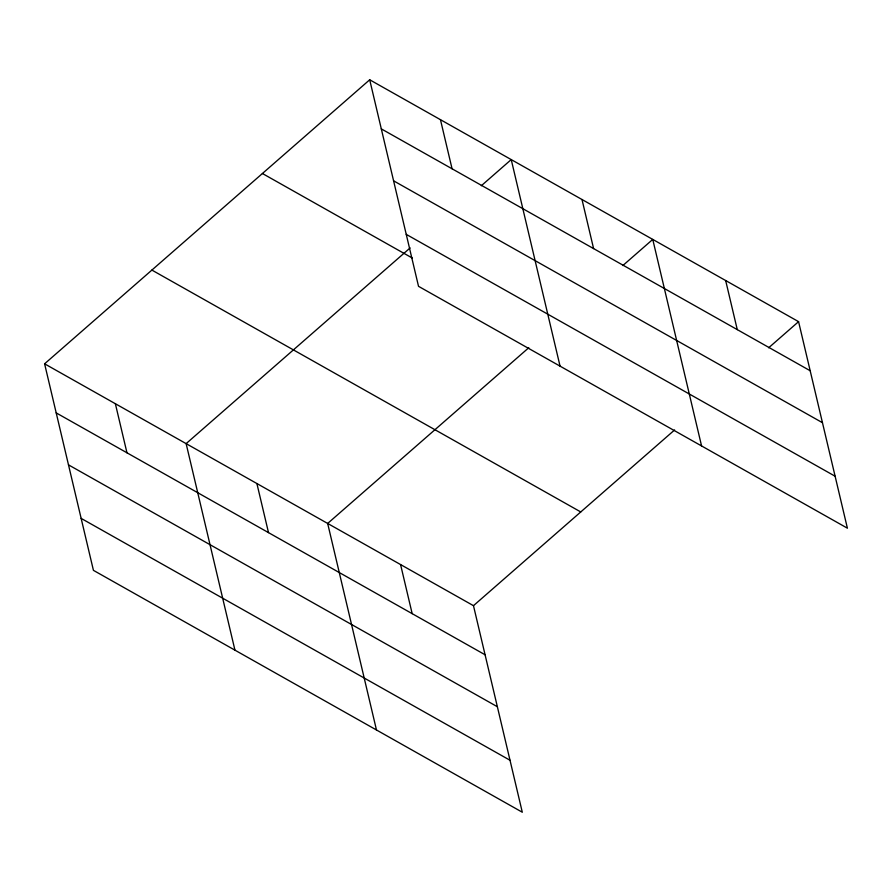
<?xml version="1.0" encoding="UTF-8"?>
<svg xmlns="http://www.w3.org/2000/svg" width="892" height="892" viewBox="0 0 892 892"><rect width="100%" height="100%" fill="white"/><g stroke="black" fill="none" stroke-linecap="round" stroke-linejoin="round"><path stroke-width="1.34" d="M44.6 363.813L473.474 605.679L522.299 812.222L93.426 570.345L44.6 363.813L369.701 79.778L798.574 321.655L847.4 528.187L418.526 286.321L369.701 79.778M410.13 247.92L186.127 443.625L234.953 650.168M481.312 185.737L511.228 159.59L560.053 366.133M528.789 347.724L327.665 523.448L376.48 729.99M622.839 265.548L652.754 239.413L701.58 445.955M473.474 605.679L674.608 429.955M768.659 347.791L798.574 321.655M381.297 128.872L810.181 370.738M393.584 180.82L822.457 422.697M406.239 234.362L835.113 476.228M262.415 173.505L412.338 258.067M151.885 270.075L580.759 511.952M56.207 412.896L485.081 654.773M68.483 464.855L497.368 706.732M81.139 518.386L510.023 760.263M725.664 280.534L737.271 329.616M581.997 199.507L593.593 248.589M440.458 119.684L452.066 168.778M400.575 564.569L412.171 613.651M256.896 483.542L268.503 532.624M115.369 403.719L126.965 452.813"/></g></svg>
